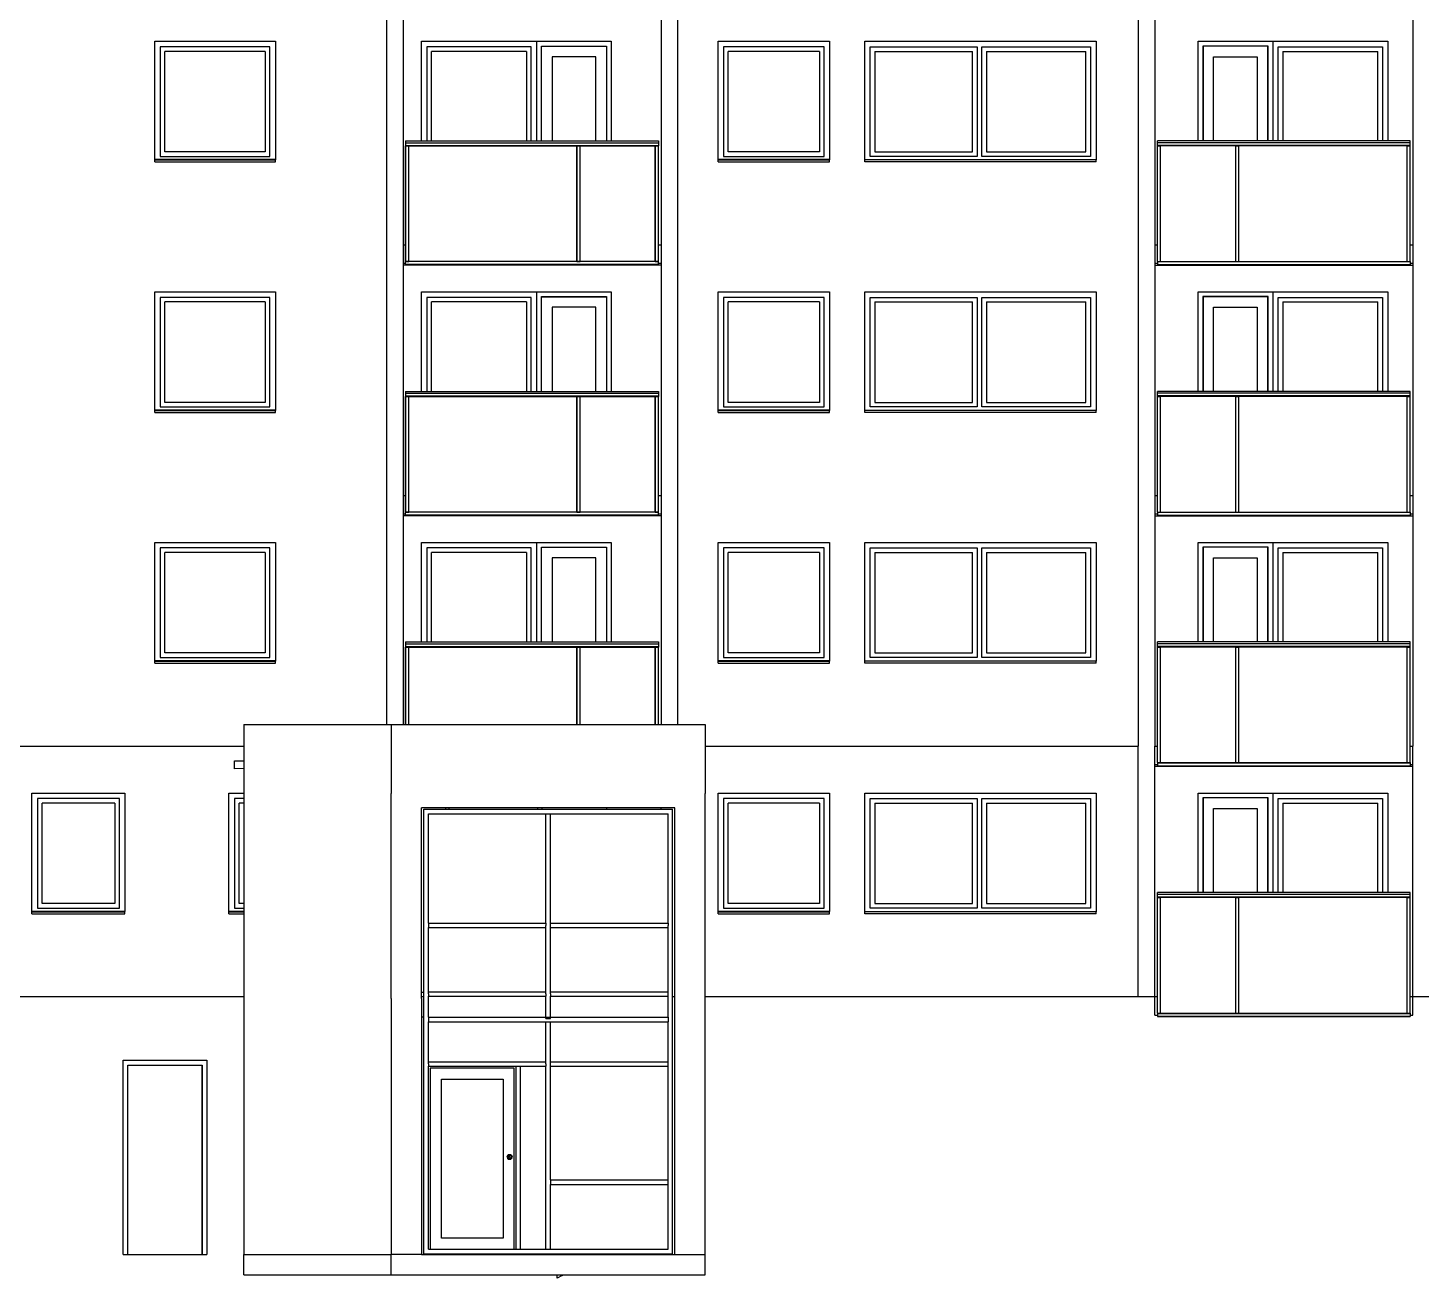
# Model space of a CAD drawing. Header units: millimetres. Extents: x 48 to 4070, y 10 to 629.
# Drawn here: x 2287.5 to 2590, y 50.5 to 321.9 of the extents above; entities that cross this region are included whole.
import ezdxf
from ezdxf.xclip import XClip

# ---------------------------------------------------------------- set-up
doc = ezdxf.new("R2010")
doc.units = ezdxf.units.MM
doc.header["$MEASUREMENT"] = 0
doc.header["$XCLIPFRAME"] = 0
for name, color, linetype in [('A--------P-', 7, 'Continuous'), ('A-01SC-----Ytterväggar2', 7, 'Continuous'), ('A1', 1, 'Continuous')]:
    doc.layers.add(name, color=color, linetype=linetype)

# ---------------------------------------------------------------- blocks, each defined once
blk = doc.blocks.new('Drawing_3_3', base_point=(3616.51, 55.57))
at = {"layer": 'A-01SC-----Ytterväggar2'}
for p, q in [((2365.38, 329.17), (2365.38, 274.77)), ((2368.98, 329.17), (2368.98, 274.77)), ((2424.98, 329.17), (2424.98, 274.77)), ((2428.58, 329.17), (2428.58, 274.77)), ((2528.58, 329.17), (2528.58, 274.77)), ((2532.18, 329.17), (2532.18, 274.77)), ((2588.18, 329.17), (2588.18, 274.77)), ((2365.38, 274.77), (2365.38, 220.37)), ((2368.98, 274.77), (2368.98, 220.37)), ((2424.98, 274.77), (2424.98, 220.37)), ((2428.58, 274.77), (2428.58, 220.37)), ((2528.58, 274.77), (2528.58, 220.37)), ((2532.18, 274.77), (2532.18, 220.37)), ((2588.18, 274.77), (2588.18, 220.37)), ((2365.38, 220.37), (2365.38, 170.67)), ((2368.98, 220.37), (2368.98, 170.67)), ((2424.98, 220.37), (2424.98, 170.67)), ((2428.58, 220.37), (2428.58, 170.67)), ((2528.58, 220.37), (2528.58, 165.97)), ((2532.18, 220.37), (2532.18, 165.97)), ((2588.18, 220.37), (2588.18, 165.97)), ((2334.39, 170.67), (2366.39, 170.67)), ((2334.39, 170.67), (2334.39, 155.67)), ((2366.39, 170.67), (2434.58, 170.67)), ((2366.39, 170.67), (2366.39, 155.67)), ((2434.58, 170.67), (2434.58, 155.67)), ((2528.58, 111.57), (2528.58, 165.97)), ((2532.18, 111.57), (2532.18, 165.97)), ((2588.18, 111.57), (2588.18, 165.97)), ((2427.98, 152.57), (2372.99, 152.57)), ((2424.98, 152.25), (2424.98, 152.57)), ((2427.49, 111.57), (2427.98, 111.57)), ((2528.58, 111.57), (2532.18, 111.57)), ((2588.18, 111.57), (2591.78, 111.57))]:
    blk.add_line(p, q, dxfattribs=at)
at = {"layer": 'A1'}
for p, q in [((2315.05, 293.22), (2315.05, 318.97)), ((2315.05, 318.97), (2341.25, 318.97)), ((2316.25, 317.77), (2316.25, 293.97)), ((2340.05, 317.77), (2316.25, 317.77)), ((2340.05, 293.97), (2340.05, 317.77)), ((2341.25, 318.97), (2341.25, 293.22)), ((2372.96, 297.37), (2372.96, 318.97)), ((2372.96, 318.97), (2414.16, 318.97)), ((2374.16, 317.77), (2374.16, 297.37)), ((2396.76, 317.77), (2374.16, 317.77)), ((2396.76, 297.37), (2396.76, 317.77)), ((2397.96, 318.97), (2397.96, 317.77)), ((2397.96, 317.77), (2397.96, 297.37)), ((2399, 297.37), (2399, 317.93)), ((2399, 317.93), (2413.12, 317.93)), ((2399.02, 297.37), (2399.02, 317.91)), ((2399.02, 317.91), (2413.1, 317.91)), ((2413.1, 317.91), (2413.1, 297.37)), ((2413.12, 317.93), (2413.12, 297.37)), ((2414.16, 318.97), (2414.16, 297.37)), ((2437.36, 318.97), (2461.56, 318.97)), ((2437.36, 293.22), (2437.36, 318.97)), ((2438.56, 317.77), (2438.56, 293.97)), ((2460.36, 317.77), (2438.56, 317.77)), ((2460.36, 293.97), (2460.36, 317.77)), ((2461.56, 318.97), (2461.56, 293.22)), ((2469.2, 293.22), (2469.2, 318.97)), ((2469.2, 318.97), (2519.4, 318.97)), ((2470.4, 293.97), (2470.4, 317.77)), ((2470.4, 317.77), (2493.6, 317.77)), ((2493.6, 317.77), (2493.6, 293.97)), ((2494.6, 293.97), (2494.6, 317.77)), ((2494.6, 317.77), (2518.2, 317.77)), ((2518.2, 317.77), (2518.2, 293.97)), ((2519.4, 318.97), (2519.4, 293.22)), ((2541.58, 297.37), (2541.58, 318.97)), ((2541.58, 318.97), (2582.78, 318.97)), ((2542.62, 317.93), (2542.62, 297.37)), ((2556.74, 317.93), (2542.62, 317.93)), ((2542.64, 317.77), (2542.62, 317.77)), ((2556.72, 317.91), (2542.64, 317.91)), ((2542.64, 317.91), (2542.64, 297.37)), ((2556.72, 297.37), (2556.72, 317.91)), ((2556.74, 317.77), (2556.72, 317.77)), ((2556.74, 297.37), (2556.74, 317.93)), ((2557.78, 318.97), (2557.78, 317.77)), ((2557.78, 317.77), (2557.78, 297.37)), ((2558.98, 297.37), (2558.98, 317.77)), ((2558.98, 317.77), (2581.58, 317.77)), ((2581.58, 317.77), (2581.58, 297.37)), ((2582.78, 318.97), (2582.78, 297.37)), ((2317.25, 294.97), (2317.25, 316.77)), ((2339.05, 316.77), (2317.25, 316.77)), ((2339.05, 316.77), (2339.05, 294.97)), ((2375.16, 297.37), (2375.16, 316.77)), ((2395.76, 316.77), (2375.16, 316.77)), ((2395.76, 316.77), (2395.76, 297.37)), ((2410.8, 315.61), (2401.32, 315.61)), ((2401.32, 315.61), (2401.32, 297.37)), ((2410.8, 297.37), (2410.8, 315.61)), ((2439.56, 294.97), (2439.56, 316.77)), ((2459.36, 316.77), (2439.56, 316.77)), ((2459.36, 316.77), (2459.36, 294.97)), ((2471.4, 316.77), (2471.4, 294.97)), ((2471.4, 316.77), (2492.6, 316.77)), ((2492.6, 294.97), (2492.6, 316.77)), ((2495.6, 316.77), (2495.6, 294.97)), ((2495.6, 316.77), (2517.2, 316.77)), ((2517.2, 294.97), (2517.2, 316.77)), ((2542.64, 316.77), (2542.62, 316.77)), ((2544.94, 315.61), (2554.42, 315.61)), ((2544.94, 297.37), (2544.94, 315.61)), ((2554.42, 315.61), (2554.42, 297.37)), ((2556.74, 316.77), (2556.72, 316.77)), ((2559.98, 316.77), (2559.98, 297.37)), ((2559.98, 316.77), (2580.58, 316.77)), ((2580.58, 297.37), (2580.58, 316.77)), ((2369.53, 297.37), (2369.53, 297.33)), ((2369.53, 297.37), (2424.43, 297.37)), ((2369.53, 297.33), (2369.53, 297.22)), ((2369.53, 297.22), (2369.53, 297.03)), ((2369.53, 297.03), (2369.53, 296.94)), ((2369.53, 296.94), (2369.53, 296.37)), ((2369.53, 296.94), (2424.43, 296.94)), ((2424.43, 297.37), (2424.43, 297.33)), ((2424.43, 297.33), (2424.43, 297.22)), ((2424.43, 297.22), (2424.43, 297.03)), ((2424.43, 297.03), (2424.43, 296.94)), ((2424.43, 296.94), (2424.43, 296.37)), ((2532.73, 297.33), (2532.73, 297.37)), ((2587.63, 297.37), (2532.73, 297.37)), ((2532.73, 297.22), (2532.73, 297.33)), ((2532.73, 297.03), (2532.73, 297.22)), ((2532.73, 296.94), (2532.73, 297.03)), ((2587.63, 296.94), (2532.73, 296.94)), ((2532.73, 296.37), (2532.73, 296.94)), ((2587.63, 297.33), (2587.63, 297.37)), ((2587.63, 297.22), (2587.63, 297.33)), ((2587.63, 297.03), (2587.63, 297.22)), ((2587.63, 296.94), (2587.63, 297.03)), ((2587.63, 296.37), (2587.63, 296.94)), ((2316.25, 293.97), (2340.05, 293.97)), ((2339.05, 294.97), (2317.25, 294.97)), ((2369.53, 296.37), (2369.53, 296.36)), ((2369.53, 296.37), (2424.43, 296.37)), ((2369.53, 296.36), (2369.53, 296.35)), ((2369.53, 296.35), (2369.53, 296.31)), ((2369.53, 296.35), (2424.43, 296.35)), ((2369.53, 296.31), (2369.53, 296.28)), ((2369.53, 296.31), (2424.43, 296.31)), ((2369.53, 296.28), (2369.53, 296.27)), ((2369.53, 296.27), (2369.55, 296.27)), ((2369.53, 271.17), (2369.53, 296.27)), ((2369.55, 296.27), (2369.57, 296.27)), ((2369.57, 296.27), (2370.19, 296.27)), ((2369.57, 271.17), (2369.57, 296.27)), ((2370.19, 296.27), (2370.22, 296.27)), ((2370.19, 271.17), (2370.19, 296.27)), ((2370.22, 296.27), (2370.23, 296.27)), ((2370.23, 296.27), (2406.73, 296.27)), ((2370.23, 271.17), (2370.23, 296.27)), ((2406.73, 296.27), (2406.74, 296.27)), ((2406.73, 271.17), (2406.73, 296.27)), ((2406.74, 296.27), (2406.77, 296.27)), ((2406.77, 296.27), (2407.39, 296.27)), ((2406.77, 271.17), (2406.77, 296.27)), ((2407.39, 296.27), (2407.42, 296.27)), ((2407.39, 271.17), (2407.39, 296.27)), ((2407.42, 296.27), (2407.43, 296.27)), ((2407.43, 296.27), (2423.73, 296.27)), ((2407.43, 271.17), (2407.43, 296.27)), ((2423.73, 296.27), (2423.74, 296.27)), ((2423.73, 271.17), (2423.73, 296.27)), ((2423.74, 296.27), (2423.77, 296.27)), ((2423.77, 296.27), (2424.39, 296.27)), ((2423.77, 271.17), (2423.77, 296.27)), ((2424.39, 296.27), (2424.42, 296.27)), ((2424.39, 271.17), (2424.39, 296.27)), ((2424.42, 296.27), (2424.43, 296.27)), ((2424.43, 296.37), (2424.43, 296.36)), ((2424.43, 296.36), (2424.43, 296.35)), ((2424.43, 296.35), (2424.43, 296.31)), ((2424.43, 296.31), (2424.43, 296.28)), ((2424.43, 296.28), (2424.43, 296.27)), ((2424.43, 271.17), (2424.43, 296.27)), ((2438.56, 293.97), (2460.36, 293.97)), ((2459.36, 294.97), (2439.56, 294.97)), ((2493.6, 293.97), (2470.4, 293.97)), ((2471.4, 294.97), (2492.6, 294.97)), ((2518.2, 293.97), (2494.6, 293.97)), ((2495.6, 294.97), (2517.2, 294.97)), ((2532.73, 296.36), (2532.73, 296.37)), ((2587.63, 296.37), (2532.73, 296.37)), ((2532.73, 296.35), (2532.73, 296.36)), ((2532.73, 296.31), (2532.73, 296.35)), ((2587.63, 296.35), (2532.73, 296.35)), ((2532.73, 296.28), (2532.73, 296.31)), ((2587.63, 296.31), (2532.73, 296.31)), ((2532.73, 296.27), (2532.73, 296.28)), ((2532.73, 296.27), (2532.75, 296.27)), ((2532.73, 271.17), (2532.73, 296.27)), ((2532.75, 296.27), (2532.77, 296.27)), ((2532.77, 296.27), (2533.39, 296.27)), ((2532.77, 271.17), (2532.77, 296.27)), ((2533.39, 296.27), (2533.42, 296.27)), ((2533.39, 271.17), (2533.39, 296.27)), ((2533.42, 296.27), (2533.43, 296.27)), ((2549.73, 296.27), (2533.43, 296.27)), ((2533.43, 271.17), (2533.43, 296.27)), ((2549.73, 296.27), (2549.75, 296.27)), ((2549.73, 271.17), (2549.73, 296.27)), ((2549.75, 296.27), (2549.77, 296.27)), ((2549.77, 296.27), (2550.39, 296.27)), ((2549.77, 271.17), (2549.77, 296.27)), ((2550.39, 296.27), (2550.42, 296.27)), ((2550.39, 271.17), (2550.39, 296.27)), ((2550.42, 296.27), (2550.43, 296.27)), ((2586.93, 296.27), (2550.43, 296.27)), ((2550.43, 271.17), (2550.43, 296.27)), ((2586.93, 296.27), (2586.94, 296.27)), ((2586.93, 271.17), (2586.93, 296.27)), ((2586.94, 296.27), (2586.97, 296.27)), ((2586.97, 296.27), (2587.59, 296.27)), ((2586.97, 271.17), (2586.97, 296.27)), ((2587.59, 296.27), (2587.62, 296.27)), ((2587.59, 271.17), (2587.59, 296.27)), ((2587.62, 296.27), (2587.63, 296.27)), ((2587.63, 296.36), (2587.63, 296.37)), ((2587.63, 296.35), (2587.63, 296.36)), ((2587.63, 296.31), (2587.63, 296.35)), ((2587.63, 296.28), (2587.63, 296.31)), ((2587.63, 296.27), (2587.63, 296.28)), ((2587.63, 271.17), (2587.63, 296.27)), ((2341.25, 293.27), (2315.05, 293.27)), ((2315.05, 293.22), (2315.05, 293.19)), ((2315.05, 293.19), (2341.25, 293.19)), ((2315.05, 292.77), (2315.05, 293.19)), ((2315.05, 292.77), (2341.25, 292.77)), ((2341.25, 293.19), (2341.25, 293.22)), ((2341.25, 292.77), (2341.25, 293.19)), ((2461.56, 293.27), (2437.36, 293.27)), ((2437.36, 293.22), (2437.36, 293.19)), ((2437.36, 293.19), (2461.56, 293.19)), ((2437.36, 292.77), (2437.36, 293.19)), ((2437.36, 292.77), (2461.56, 292.77)), ((2461.56, 293.19), (2461.56, 293.22)), ((2461.56, 292.77), (2461.56, 293.19)), ((2469.2, 293.27), (2519.4, 293.27)), ((2469.2, 293.19), (2469.2, 293.22)), ((2519.4, 293.19), (2469.2, 293.19)), ((2469.2, 292.77), (2469.2, 293.19)), ((2519.4, 292.77), (2469.2, 292.77)), ((2519.4, 293.22), (2519.4, 293.19)), ((2519.4, 292.77), (2519.4, 293.19)), ((2368.98, 274.77), (2369.53, 274.77)), ((2424.43, 274.77), (2424.98, 274.77)), ((2532.18, 274.77), (2532.73, 274.77)), ((2587.63, 274.77), (2588.18, 274.77)), ((2368.98, 270.77), (2369.53, 270.77)), ((2424.98, 270.37), (2368.98, 270.37)), ((2369.53, 271.16), (2369.53, 271.17)), ((2369.53, 271.17), (2369.55, 271.17)), ((2369.53, 271.13), (2369.53, 271.16)), ((2369.53, 270.51), (2369.53, 271.13)), ((2424.43, 271.13), (2369.53, 271.13)), ((2369.53, 270.48), (2369.53, 270.51)), ((2424.43, 270.51), (2369.53, 270.51)), ((2369.53, 270.47), (2369.53, 270.48)), ((2424.43, 270.47), (2369.53, 270.47)), ((2369.55, 271.17), (2369.57, 271.17)), ((2369.57, 271.17), (2370.19, 271.17)), ((2370.19, 271.17), (2370.22, 271.17)), ((2370.22, 271.17), (2370.23, 271.17)), ((2406.73, 271.17), (2370.23, 271.17)), ((2406.73, 271.17), (2406.74, 271.17)), ((2406.74, 271.17), (2406.77, 271.17)), ((2406.77, 271.17), (2407.39, 271.17)), ((2407.39, 271.17), (2407.42, 271.17)), ((2407.42, 271.17), (2407.43, 271.17)), ((2423.73, 271.17), (2407.43, 271.17)), ((2423.73, 271.17), (2423.74, 271.17)), ((2423.74, 271.17), (2423.77, 271.17)), ((2423.77, 271.17), (2424.39, 271.17)), ((2424.39, 271.17), (2424.42, 271.17)), ((2424.42, 271.17), (2424.43, 271.17)), ((2424.43, 271.16), (2424.43, 271.17)), ((2424.43, 271.13), (2424.43, 271.16)), ((2424.43, 270.51), (2424.43, 271.13)), ((2424.43, 270.77), (2424.98, 270.77)), ((2424.43, 270.48), (2424.43, 270.51)), ((2424.43, 270.47), (2424.43, 270.48)), ((2532.18, 270.77), (2532.73, 270.77)), ((2532.18, 270.37), (2588.18, 270.37)), ((2532.73, 271.17), (2532.73, 271.16)), ((2532.73, 271.17), (2532.75, 271.17)), ((2532.73, 271.16), (2532.73, 271.13)), ((2532.73, 271.13), (2532.73, 270.51)), ((2532.73, 271.13), (2587.63, 271.13)), ((2532.73, 270.51), (2532.73, 270.48)), ((2532.73, 270.51), (2587.63, 270.51)), ((2532.73, 270.48), (2532.73, 270.47)), ((2532.73, 270.47), (2587.63, 270.47)), ((2532.75, 271.17), (2532.77, 271.17)), ((2532.77, 271.17), (2533.39, 271.17)), ((2533.39, 271.17), (2533.42, 271.17)), ((2533.42, 271.17), (2533.43, 271.17)), ((2533.43, 271.17), (2549.73, 271.17)), ((2549.73, 271.17), (2549.75, 271.17)), ((2549.75, 271.17), (2549.77, 271.17)), ((2549.77, 271.17), (2550.39, 271.17)), ((2550.39, 271.17), (2550.42, 271.17)), ((2550.42, 271.17), (2550.43, 271.17)), ((2550.43, 271.17), (2586.93, 271.17)), ((2586.93, 271.17), (2586.94, 271.17)), ((2586.94, 271.17), (2586.97, 271.17)), ((2586.97, 271.17), (2587.59, 271.17)), ((2587.59, 271.17), (2587.62, 271.17)), ((2587.62, 271.17), (2587.63, 271.17)), ((2587.63, 271.17), (2587.63, 271.16)), ((2587.63, 271.16), (2587.63, 271.13)), ((2587.63, 271.13), (2587.63, 270.51)), ((2587.63, 270.77), (2588.18, 270.77)), ((2587.63, 270.51), (2587.63, 270.48)), ((2587.63, 270.48), (2587.63, 270.47)), ((2315.05, 238.82), (2315.05, 264.57)), ((2315.05, 264.57), (2341.25, 264.57)), ((2316.25, 263.37), (2316.25, 239.57)), ((2340.05, 263.37), (2316.25, 263.37)), ((2340.05, 239.57), (2340.05, 263.37)), ((2341.25, 264.57), (2341.25, 238.82)), ((2372.96, 242.97), (2372.96, 264.57)), ((2372.96, 264.57), (2414.16, 264.57)), ((2374.16, 263.37), (2374.16, 242.97)), ((2396.76, 263.37), (2374.16, 263.37)), ((2396.76, 242.97), (2396.76, 263.37)), ((2397.96, 264.57), (2397.96, 263.37)), ((2397.96, 263.37), (2397.96, 242.97)), ((2399, 242.97), (2399, 263.53)), ((2399, 263.53), (2413.12, 263.53)), ((2399.02, 242.97), (2399.02, 263.51)), ((2399.02, 263.51), (2413.1, 263.51)), ((2413.1, 263.51), (2413.1, 242.97)), ((2413.12, 263.53), (2413.12, 242.97)), ((2414.16, 264.57), (2414.16, 242.97)), ((2437.36, 264.57), (2461.56, 264.57)), ((2437.36, 238.82), (2437.36, 264.57)), ((2438.56, 263.37), (2438.56, 239.57)), ((2460.36, 263.37), (2438.56, 263.37)), ((2460.36, 239.57), (2460.36, 263.37)), ((2461.56, 264.57), (2461.56, 238.82)), ((2469.2, 238.82), (2469.2, 264.57)), ((2469.2, 264.57), (2519.4, 264.57)), ((2470.4, 239.57), (2470.4, 263.37)), ((2470.4, 263.37), (2493.6, 263.37)), ((2493.6, 263.37), (2493.6, 239.57)), ((2494.6, 239.57), (2494.6, 263.37)), ((2494.6, 263.37), (2518.2, 263.37)), ((2518.2, 263.37), (2518.2, 239.57)), ((2519.4, 264.57), (2519.4, 238.82)), ((2541.58, 242.97), (2541.58, 264.57)), ((2541.58, 264.57), (2582.78, 264.57)), ((2542.62, 263.53), (2542.62, 242.97)), ((2556.74, 263.53), (2542.62, 263.53)), ((2542.64, 263.37), (2542.62, 263.37)), ((2556.72, 263.51), (2542.64, 263.51)), ((2542.64, 263.51), (2542.64, 242.97)), ((2556.72, 242.97), (2556.72, 263.51)), ((2556.74, 263.37), (2556.72, 263.37)), ((2556.74, 242.97), (2556.74, 263.53)), ((2557.78, 264.57), (2557.78, 263.37)), ((2557.78, 263.37), (2557.78, 242.97)), ((2558.98, 242.97), (2558.98, 263.37)), ((2558.98, 263.37), (2581.58, 263.37)), ((2581.58, 263.37), (2581.58, 242.97)), ((2582.78, 264.57), (2582.78, 242.97)), ((2317.25, 240.57), (2317.25, 262.37)), ((2339.05, 262.37), (2317.25, 262.37)), ((2339.05, 262.37), (2339.05, 240.57)), ((2375.16, 242.97), (2375.16, 262.37)), ((2395.76, 262.37), (2375.16, 262.37)), ((2395.76, 262.37), (2395.76, 242.97)), ((2410.8, 261.21), (2401.32, 261.21)), ((2401.32, 261.21), (2401.32, 242.97)), ((2410.8, 242.97), (2410.8, 261.21)), ((2439.56, 240.57), (2439.56, 262.37)), ((2459.36, 262.37), (2439.56, 262.37)), ((2459.36, 262.37), (2459.36, 240.57)), ((2471.4, 262.37), (2471.4, 240.57)), ((2471.4, 262.37), (2492.6, 262.37)), ((2492.6, 240.57), (2492.6, 262.37)), ((2495.6, 262.37), (2495.6, 240.57)), ((2495.6, 262.37), (2517.2, 262.37)), ((2517.2, 240.57), (2517.2, 262.37)), ((2542.64, 262.37), (2542.62, 262.37)), ((2544.94, 261.21), (2554.42, 261.21)), ((2544.94, 242.97), (2544.94, 261.21)), ((2554.42, 261.21), (2554.42, 242.97)), ((2556.74, 262.37), (2556.72, 262.37)), ((2559.98, 262.37), (2559.98, 242.97)), ((2559.98, 262.37), (2580.58, 262.37)), ((2580.58, 242.97), (2580.58, 262.37)), ((2369.53, 242.97), (2369.53, 242.93)), ((2369.53, 242.97), (2424.43, 242.97)), ((2369.53, 242.93), (2369.53, 242.82)), ((2369.53, 242.82), (2369.53, 242.63)), ((2369.53, 242.63), (2369.53, 242.54)), ((2369.53, 242.54), (2369.53, 241.97)), ((2369.53, 242.54), (2424.43, 242.54)), ((2369.53, 241.97), (2369.53, 241.96)), ((2369.53, 241.97), (2424.43, 241.97)), ((2424.43, 242.97), (2424.43, 242.93)), ((2424.43, 242.93), (2424.43, 242.82)), ((2424.43, 242.82), (2424.43, 242.63)), ((2424.43, 242.63), (2424.43, 242.54)), ((2424.43, 242.54), (2424.43, 241.97)), ((2424.43, 241.97), (2424.43, 241.96)), ((2532.73, 242.93), (2532.73, 242.97)), ((2587.63, 242.97), (2532.73, 242.97)), ((2532.73, 242.82), (2532.73, 242.93)), ((2532.73, 242.63), (2532.73, 242.82)), ((2532.73, 242.54), (2532.73, 242.63)), ((2587.63, 242.54), (2532.73, 242.54)), ((2532.73, 241.97), (2532.73, 242.54)), ((2532.73, 241.96), (2532.73, 241.97)), ((2587.63, 241.97), (2532.73, 241.97)), ((2587.63, 242.93), (2587.63, 242.97)), ((2587.63, 242.82), (2587.63, 242.93)), ((2587.63, 242.63), (2587.63, 242.82)), ((2587.63, 242.54), (2587.63, 242.63)), ((2587.63, 241.97), (2587.63, 242.54)), ((2587.63, 241.96), (2587.63, 241.97)), ((2316.25, 239.57), (2340.05, 239.57)), ((2339.05, 240.57), (2317.25, 240.57)), ((2369.53, 241.96), (2369.53, 241.95)), ((2369.53, 241.95), (2369.53, 241.91)), ((2369.53, 241.95), (2424.43, 241.95)), ((2369.53, 241.91), (2369.53, 241.88)), ((2369.53, 241.91), (2424.43, 241.91)), ((2369.53, 241.88), (2369.53, 241.87)), ((2369.53, 241.87), (2369.55, 241.87)), ((2369.53, 216.77), (2369.53, 241.87)), ((2369.55, 241.87), (2369.57, 241.87)), ((2369.57, 241.87), (2370.19, 241.87)), ((2369.57, 216.77), (2369.57, 241.87)), ((2370.19, 241.87), (2370.22, 241.87)), ((2370.19, 216.77), (2370.19, 241.87)), ((2370.22, 241.87), (2370.23, 241.87)), ((2370.23, 241.87), (2406.73, 241.87)), ((2370.23, 216.77), (2370.23, 241.87)), ((2406.73, 241.87), (2406.74, 241.87)), ((2406.73, 216.77), (2406.73, 241.87)), ((2406.74, 241.87), (2406.77, 241.87)), ((2406.77, 241.87), (2407.39, 241.87)), ((2406.77, 216.77), (2406.77, 241.87)), ((2407.39, 241.87), (2407.42, 241.87)), ((2407.39, 216.77), (2407.39, 241.87)), ((2407.42, 241.87), (2407.43, 241.87)), ((2407.43, 241.87), (2423.73, 241.87)), ((2407.43, 216.77), (2407.43, 241.87)), ((2423.73, 241.87), (2423.74, 241.87)), ((2423.73, 216.77), (2423.73, 241.87)), ((2423.74, 241.87), (2423.77, 241.87)), ((2423.77, 241.87), (2424.39, 241.87)), ((2423.77, 216.77), (2423.77, 241.87)), ((2424.39, 241.87), (2424.42, 241.87)), ((2424.39, 216.77), (2424.39, 241.87)), ((2424.42, 241.87), (2424.43, 241.87)), ((2424.43, 241.96), (2424.43, 241.95)), ((2424.43, 241.95), (2424.43, 241.91)), ((2424.43, 241.91), (2424.43, 241.88)), ((2424.43, 241.88), (2424.43, 241.87)), ((2424.43, 216.77), (2424.43, 241.87)), ((2438.56, 239.57), (2460.36, 239.57)), ((2459.36, 240.57), (2439.56, 240.57)), ((2493.6, 239.57), (2470.4, 239.57)), ((2471.4, 240.57), (2492.6, 240.57)), ((2518.2, 239.57), (2494.6, 239.57)), ((2495.6, 240.57), (2517.2, 240.57)), ((2532.73, 241.95), (2532.73, 241.96)), ((2532.73, 241.91), (2532.73, 241.95)), ((2587.63, 241.95), (2532.73, 241.95)), ((2532.73, 241.88), (2532.73, 241.91)), ((2587.63, 241.91), (2532.73, 241.91)), ((2532.73, 241.87), (2532.73, 241.88)), ((2532.73, 241.87), (2532.75, 241.87)), ((2532.73, 216.77), (2532.73, 241.87)), ((2532.75, 241.87), (2532.77, 241.87)), ((2532.77, 241.87), (2533.39, 241.87)), ((2532.77, 216.77), (2532.77, 241.87)), ((2533.39, 241.87), (2533.42, 241.87)), ((2533.39, 216.77), (2533.39, 241.87)), ((2533.42, 241.87), (2533.43, 241.87)), ((2549.73, 241.87), (2533.43, 241.87)), ((2533.43, 216.77), (2533.43, 241.87)), ((2549.73, 241.87), (2549.75, 241.87)), ((2549.73, 216.77), (2549.73, 241.87)), ((2549.75, 241.87), (2549.77, 241.87)), ((2549.77, 241.87), (2550.39, 241.87)), ((2549.77, 216.77), (2549.77, 241.87)), ((2550.39, 241.87), (2550.42, 241.87)), ((2550.39, 216.77), (2550.39, 241.87)), ((2550.42, 241.87), (2550.43, 241.87)), ((2586.93, 241.87), (2550.43, 241.87)), ((2550.43, 216.77), (2550.43, 241.87)), ((2586.93, 241.87), (2586.94, 241.87)), ((2586.93, 216.77), (2586.93, 241.87)), ((2586.94, 241.87), (2586.97, 241.87)), ((2586.97, 241.87), (2587.59, 241.87)), ((2586.97, 216.77), (2586.97, 241.87)), ((2587.59, 241.87), (2587.62, 241.87)), ((2587.59, 216.77), (2587.59, 241.87)), ((2587.62, 241.87), (2587.63, 241.87)), ((2587.63, 241.95), (2587.63, 241.96)), ((2587.63, 241.91), (2587.63, 241.95)), ((2587.63, 241.88), (2587.63, 241.91)), ((2587.63, 241.87), (2587.63, 241.88)), ((2587.63, 216.77), (2587.63, 241.87)), ((2341.25, 238.87), (2315.05, 238.87)), ((2315.05, 238.82), (2315.05, 238.79)), ((2315.05, 238.79), (2341.25, 238.79)), ((2315.05, 238.37), (2315.05, 238.79)), ((2315.05, 238.37), (2341.25, 238.37)), ((2341.25, 238.79), (2341.25, 238.82)), ((2341.25, 238.37), (2341.25, 238.79)), ((2461.56, 238.87), (2437.36, 238.87)), ((2437.36, 238.82), (2437.36, 238.79)), ((2437.36, 238.79), (2461.56, 238.79)), ((2437.36, 238.37), (2437.36, 238.79)), ((2437.36, 238.37), (2461.56, 238.37)), ((2461.56, 238.79), (2461.56, 238.82)), ((2461.56, 238.37), (2461.56, 238.79)), ((2469.2, 238.87), (2519.4, 238.87)), ((2469.2, 238.79), (2469.2, 238.82)), ((2519.4, 238.79), (2469.2, 238.79)), ((2469.2, 238.37), (2469.2, 238.79)), ((2519.4, 238.37), (2469.2, 238.37)), ((2519.4, 238.82), (2519.4, 238.79)), ((2519.4, 238.37), (2519.4, 238.79)), ((2368.98, 220.37), (2369.53, 220.37)), ((2424.43, 220.37), (2424.98, 220.37)), ((2532.18, 220.37), (2532.73, 220.37)), ((2587.63, 220.37), (2588.18, 220.37)), ((2368.98, 216.37), (2369.53, 216.37)), ((2424.98, 215.97), (2368.98, 215.97)), ((2369.53, 216.76), (2369.53, 216.77)), ((2369.53, 216.77), (2369.55, 216.77)), ((2369.53, 216.73), (2369.53, 216.76)), ((2369.53, 216.11), (2369.53, 216.73)), ((2424.43, 216.73), (2369.53, 216.73)), ((2369.53, 216.08), (2369.53, 216.11)), ((2424.43, 216.11), (2369.53, 216.11)), ((2369.53, 216.07), (2369.53, 216.08)), ((2424.43, 216.07), (2369.53, 216.07)), ((2369.55, 216.77), (2369.57, 216.77)), ((2369.57, 216.77), (2370.19, 216.77)), ((2370.19, 216.77), (2370.22, 216.77)), ((2370.22, 216.77), (2370.23, 216.77)), ((2406.73, 216.77), (2370.23, 216.77)), ((2406.73, 216.77), (2406.74, 216.77)), ((2406.74, 216.77), (2406.77, 216.77)), ((2406.77, 216.77), (2407.39, 216.77)), ((2407.39, 216.77), (2407.42, 216.77)), ((2407.42, 216.77), (2407.43, 216.77)), ((2423.73, 216.77), (2407.43, 216.77)), ((2423.73, 216.77), (2423.74, 216.77)), ((2423.74, 216.77), (2423.77, 216.77)), ((2423.77, 216.77), (2424.39, 216.77)), ((2424.39, 216.77), (2424.42, 216.77)), ((2424.42, 216.77), (2424.43, 216.77)), ((2424.43, 216.76), (2424.43, 216.77)), ((2424.43, 216.73), (2424.43, 216.76)), ((2424.43, 216.11), (2424.43, 216.73)), ((2424.43, 216.37), (2424.98, 216.37)), ((2424.43, 216.08), (2424.43, 216.11)), ((2424.43, 216.07), (2424.43, 216.08)), ((2532.18, 216.37), (2532.73, 216.37)), ((2532.18, 215.97), (2588.18, 215.97)), ((2532.73, 216.77), (2532.73, 216.76)), ((2532.73, 216.77), (2532.75, 216.77)), ((2532.73, 216.76), (2532.73, 216.73)), ((2532.73, 216.73), (2532.73, 216.11)), ((2532.73, 216.73), (2587.63, 216.73)), ((2532.73, 216.11), (2532.73, 216.08)), ((2532.73, 216.11), (2587.63, 216.11)), ((2532.73, 216.08), (2532.73, 216.07)), ((2532.73, 216.07), (2587.63, 216.07)), ((2532.75, 216.77), (2532.77, 216.77)), ((2532.77, 216.77), (2533.39, 216.77)), ((2533.39, 216.77), (2533.42, 216.77)), ((2533.42, 216.77), (2533.43, 216.77)), ((2533.43, 216.77), (2549.73, 216.77)), ((2549.73, 216.77), (2549.75, 216.77)), ((2549.75, 216.77), (2549.77, 216.77)), ((2549.77, 216.77), (2550.39, 216.77)), ((2550.39, 216.77), (2550.42, 216.77)), ((2550.42, 216.77), (2550.43, 216.77)), ((2550.43, 216.77), (2586.93, 216.77)), ((2586.93, 216.77), (2586.94, 216.77)), ((2586.94, 216.77), (2586.97, 216.77)), ((2586.97, 216.77), (2587.59, 216.77)), ((2587.59, 216.77), (2587.62, 216.77)), ((2587.62, 216.77), (2587.63, 216.77)), ((2587.63, 216.77), (2587.63, 216.76)), ((2587.63, 216.76), (2587.63, 216.73)), ((2587.63, 216.73), (2587.63, 216.11)), ((2587.63, 216.37), (2588.18, 216.37)), ((2587.63, 216.11), (2587.63, 216.08)), ((2587.63, 216.08), (2587.63, 216.07)), ((2315.05, 184.42), (2315.05, 210.17)), ((2315.05, 210.17), (2341.25, 210.17)), ((2316.25, 208.97), (2316.25, 185.17)), ((2340.05, 208.97), (2316.25, 208.97)), ((2340.05, 185.17), (2340.05, 208.97)), ((2341.25, 210.17), (2341.25, 184.42)), ((2372.96, 188.57), (2372.96, 210.17)), ((2372.96, 210.17), (2414.16, 210.17)), ((2374.16, 208.97), (2374.16, 188.57)), ((2396.76, 208.97), (2374.16, 208.97)), ((2396.76, 188.57), (2396.76, 208.97)), ((2397.96, 210.17), (2397.96, 208.97)), ((2397.96, 208.97), (2397.96, 188.57)), ((2399, 188.57), (2399, 209.13)), ((2399, 209.13), (2413.12, 209.13)), ((2399.02, 188.57), (2399.02, 209.11)), ((2399.02, 209.11), (2413.1, 209.11)), ((2413.1, 209.11), (2413.1, 188.57)), ((2413.12, 209.13), (2413.12, 188.57)), ((2414.16, 210.17), (2414.16, 188.57)), ((2437.36, 210.17), (2461.56, 210.17)), ((2437.36, 184.42), (2437.36, 210.17)), ((2438.56, 208.97), (2438.56, 185.17)), ((2460.36, 208.97), (2438.56, 208.97)), ((2460.36, 185.17), (2460.36, 208.97)), ((2461.56, 210.17), (2461.56, 184.42)), ((2469.2, 184.42), (2469.2, 210.17)), ((2469.2, 210.17), (2519.4, 210.17)), ((2470.4, 185.17), (2470.4, 208.97)), ((2470.4, 208.97), (2493.6, 208.97)), ((2493.6, 208.97), (2493.6, 185.17)), ((2494.6, 185.17), (2494.6, 208.97)), ((2494.6, 208.97), (2518.2, 208.97)), ((2518.2, 208.97), (2518.2, 185.17)), ((2519.4, 210.17), (2519.4, 184.42)), ((2541.58, 188.57), (2541.58, 210.17)), ((2541.58, 210.17), (2582.78, 210.17)), ((2542.62, 209.13), (2542.62, 188.57)), ((2556.74, 209.13), (2542.62, 209.13)), ((2542.64, 208.97), (2542.62, 208.97)), ((2556.72, 209.11), (2542.64, 209.11)), ((2542.64, 209.11), (2542.64, 188.57)), ((2556.72, 188.57), (2556.72, 209.11)), ((2556.74, 208.97), (2556.72, 208.97)), ((2556.74, 188.57), (2556.74, 209.13)), ((2557.78, 210.17), (2557.78, 208.97)), ((2557.78, 208.97), (2557.78, 188.57)), ((2558.98, 188.57), (2558.98, 208.97)), ((2558.98, 208.97), (2581.58, 208.97)), ((2581.58, 208.97), (2581.58, 188.57)), ((2582.78, 210.17), (2582.78, 188.57)), ((2317.25, 186.17), (2317.25, 207.97)), ((2339.05, 207.97), (2317.25, 207.97)), ((2339.05, 207.97), (2339.05, 186.17)), ((2375.16, 188.57), (2375.16, 207.97)), ((2395.76, 207.97), (2375.16, 207.97)), ((2395.76, 207.97), (2395.76, 188.57)), ((2410.8, 206.81), (2401.32, 206.81)), ((2401.32, 206.81), (2401.32, 188.57)), ((2410.8, 188.57), (2410.8, 206.81)), ((2439.56, 186.17), (2439.56, 207.97)), ((2459.36, 207.97), (2439.56, 207.97)), ((2459.36, 207.97), (2459.36, 186.17)), ((2471.4, 207.97), (2471.4, 186.17)), ((2471.4, 207.97), (2492.6, 207.97)), ((2492.6, 186.17), (2492.6, 207.97)), ((2495.6, 207.97), (2495.6, 186.17)), ((2495.6, 207.97), (2517.2, 207.97)), ((2517.2, 186.17), (2517.2, 207.97)), ((2542.64, 207.97), (2542.62, 207.97)), ((2544.94, 206.81), (2554.42, 206.81)), ((2544.94, 188.57), (2544.94, 206.81)), ((2554.42, 206.81), (2554.42, 188.57)), ((2556.74, 207.97), (2556.72, 207.97)), ((2559.98, 207.97), (2559.98, 188.57)), ((2559.98, 207.97), (2580.58, 207.97)), ((2580.58, 188.57), (2580.58, 207.97)), ((2369.53, 188.57), (2369.53, 188.53)), ((2369.53, 188.57), (2424.43, 188.57)), ((2369.53, 188.53), (2369.53, 188.42)), ((2369.53, 188.42), (2369.53, 188.23)), ((2369.53, 188.23), (2369.53, 188.14)), ((2369.53, 188.14), (2369.53, 187.57)), ((2369.53, 188.14), (2424.43, 188.14)), ((2369.53, 187.57), (2369.53, 187.56)), ((2369.53, 187.57), (2424.43, 187.57)), ((2369.53, 187.56), (2369.53, 187.55)), ((2369.53, 187.55), (2369.53, 187.51)), ((2369.53, 187.55), (2424.43, 187.55)), ((2424.43, 188.57), (2424.43, 188.53)), ((2424.43, 188.53), (2424.43, 188.42)), ((2424.43, 188.42), (2424.43, 188.23)), ((2424.43, 188.23), (2424.43, 188.14)), ((2424.43, 188.14), (2424.43, 187.57)), ((2424.43, 187.57), (2424.43, 187.56)), ((2424.43, 187.56), (2424.43, 187.55)), ((2424.43, 187.55), (2424.43, 187.51)), ((2532.73, 188.53), (2532.73, 188.57)), ((2587.63, 188.57), (2532.73, 188.57)), ((2532.73, 188.42), (2532.73, 188.53)), ((2532.73, 188.23), (2532.73, 188.42)), ((2532.73, 188.14), (2532.73, 188.23)), ((2587.63, 188.14), (2532.73, 188.14)), ((2532.73, 187.57), (2532.73, 188.14)), ((2532.73, 187.56), (2532.73, 187.57)), ((2587.63, 187.57), (2532.73, 187.57)), ((2532.73, 187.55), (2532.73, 187.56)), ((2532.73, 187.51), (2532.73, 187.55)), ((2587.63, 187.55), (2532.73, 187.55)), ((2587.63, 188.53), (2587.63, 188.57)), ((2587.63, 188.42), (2587.63, 188.53)), ((2587.63, 188.23), (2587.63, 188.42)), ((2587.63, 188.14), (2587.63, 188.23)), ((2587.63, 187.57), (2587.63, 188.14)), ((2587.63, 187.56), (2587.63, 187.57)), ((2587.63, 187.55), (2587.63, 187.56)), ((2587.63, 187.51), (2587.63, 187.55)), ((2316.25, 185.17), (2340.05, 185.17)), ((2339.05, 186.17), (2317.25, 186.17)), ((2369.53, 187.51), (2369.53, 187.48)), ((2369.53, 187.51), (2424.43, 187.51)), ((2369.53, 187.48), (2369.53, 187.47)), ((2369.53, 187.47), (2369.55, 187.47)), ((2369.53, 170.67), (2369.53, 187.47)), ((2369.55, 187.47), (2369.57, 187.47)), ((2369.57, 187.47), (2370.19, 187.47)), ((2369.57, 170.67), (2369.57, 187.47)), ((2370.19, 187.47), (2370.22, 187.47)), ((2370.19, 170.67), (2370.19, 187.47)), ((2370.22, 187.47), (2370.23, 187.47)), ((2370.23, 187.47), (2406.73, 187.47)), ((2370.23, 170.67), (2370.23, 187.47)), ((2406.73, 187.47), (2406.74, 187.47)), ((2406.73, 170.67), (2406.73, 187.47)), ((2406.74, 187.47), (2406.77, 187.47)), ((2406.77, 187.47), (2407.39, 187.47)), ((2406.77, 170.67), (2406.77, 187.47)), ((2407.39, 187.47), (2407.42, 187.47)), ((2407.39, 170.67), (2407.39, 187.47)), ((2407.42, 187.47), (2407.43, 187.47)), ((2407.43, 187.47), (2423.73, 187.47)), ((2407.43, 170.67), (2407.43, 187.47)), ((2423.73, 187.47), (2423.74, 187.47)), ((2423.73, 170.67), (2423.73, 187.47)), ((2423.74, 187.47), (2423.77, 187.47)), ((2423.77, 187.47), (2424.39, 187.47)), ((2423.77, 170.67), (2423.77, 187.47)), ((2424.39, 187.47), (2424.42, 187.47)), ((2424.39, 170.67), (2424.39, 187.47)), ((2424.42, 187.47), (2424.43, 187.47)), ((2424.43, 187.51), (2424.43, 187.48)), ((2424.43, 187.48), (2424.43, 187.47)), ((2424.43, 170.67), (2424.43, 187.47)), ((2438.56, 185.17), (2460.36, 185.17)), ((2459.36, 186.17), (2439.56, 186.17)), ((2493.6, 185.17), (2470.4, 185.17)), ((2471.4, 186.17), (2492.6, 186.17)), ((2518.2, 185.17), (2494.6, 185.17)), ((2495.6, 186.17), (2517.2, 186.17)), ((2532.73, 187.48), (2532.73, 187.51)), ((2587.63, 187.51), (2532.73, 187.51)), ((2532.73, 187.47), (2532.73, 187.48)), ((2532.73, 187.47), (2532.75, 187.47)), ((2532.73, 162.37), (2532.73, 187.47)), ((2532.75, 187.47), (2532.77, 187.47)), ((2532.77, 187.47), (2533.39, 187.47)), ((2532.77, 162.37), (2532.77, 187.47)), ((2533.39, 187.47), (2533.42, 187.47)), ((2533.39, 162.37), (2533.39, 187.47)), ((2533.42, 187.47), (2533.43, 187.47)), ((2549.73, 187.47), (2533.43, 187.47)), ((2533.43, 162.37), (2533.43, 187.47)), ((2549.73, 187.47), (2549.75, 187.47)), ((2549.73, 162.37), (2549.73, 187.47)), ((2549.75, 187.47), (2549.77, 187.47)), ((2549.77, 187.47), (2550.39, 187.47)), ((2549.77, 162.37), (2549.77, 187.47)), ((2550.39, 187.47), (2550.42, 187.47)), ((2550.39, 162.37), (2550.39, 187.47)), ((2550.42, 187.47), (2550.43, 187.47)), ((2586.93, 187.47), (2550.43, 187.47)), ((2550.43, 162.37), (2550.43, 187.47)), ((2586.93, 187.47), (2586.94, 187.47)), ((2586.93, 162.37), (2586.93, 187.47)), ((2586.94, 187.47), (2586.97, 187.47)), ((2586.97, 187.47), (2587.59, 187.47)), ((2586.97, 162.37), (2586.97, 187.47)), ((2587.59, 187.47), (2587.62, 187.47)), ((2587.59, 162.37), (2587.59, 187.47)), ((2587.62, 187.47), (2587.63, 187.47)), ((2587.63, 187.48), (2587.63, 187.51)), ((2587.63, 187.47), (2587.63, 187.48)), ((2587.63, 162.37), (2587.63, 187.47)), ((2341.25, 184.47), (2315.05, 184.47)), ((2315.05, 184.42), (2315.05, 184.39)), ((2315.05, 184.39), (2341.25, 184.39)), ((2315.05, 183.97), (2315.05, 184.39)), ((2315.05, 183.97), (2341.25, 183.97)), ((2341.25, 184.39), (2341.25, 184.42)), ((2341.25, 183.97), (2341.25, 184.39)), ((2461.56, 184.47), (2437.36, 184.47)), ((2437.36, 184.42), (2437.36, 184.39)), ((2437.36, 184.39), (2461.56, 184.39)), ((2437.36, 183.97), (2437.36, 184.39)), ((2437.36, 183.97), (2461.56, 183.97)), ((2461.56, 184.39), (2461.56, 184.42)), ((2461.56, 183.97), (2461.56, 184.39)), ((2469.2, 184.47), (2519.4, 184.47)), ((2469.2, 184.39), (2469.2, 184.42)), ((2519.4, 184.39), (2469.2, 184.39)), ((2469.2, 183.97), (2469.2, 184.39)), ((2519.4, 183.97), (2469.2, 183.97)), ((2519.4, 184.42), (2519.4, 184.39)), ((2519.4, 183.97), (2519.4, 184.39)), ((2081.38, 165.97), (2334.39, 165.97)), ((2434.58, 165.97), (2528.58, 165.97)), ((2532.18, 165.97), (2532.73, 165.97)), ((2587.63, 165.97), (2588.18, 165.97)), ((2332.39, 162.73), (2334.39, 162.78)), ((2332.39, 161.01), (2332.39, 162.73)), ((2334.39, 161.06), (2332.39, 161.01)), ((2532.18, 161.97), (2532.73, 161.97)), ((2532.18, 161.57), (2588.18, 161.57)), ((2532.73, 162.37), (2532.73, 162.36)), ((2532.73, 162.37), (2532.75, 162.37)), ((2532.73, 162.36), (2532.73, 162.33)), ((2532.73, 162.33), (2532.73, 161.71)), ((2532.73, 162.33), (2587.63, 162.33)), ((2532.73, 161.71), (2532.73, 161.68)), ((2532.73, 161.71), (2587.63, 161.71)), ((2532.73, 161.68), (2532.73, 161.67)), ((2532.73, 161.67), (2587.63, 161.67)), ((2532.75, 162.37), (2532.77, 162.37)), ((2532.77, 162.37), (2533.39, 162.37)), ((2533.39, 162.37), (2533.42, 162.37)), ((2533.42, 162.37), (2533.43, 162.37)), ((2533.43, 162.37), (2549.73, 162.37)), ((2549.73, 162.37), (2549.75, 162.37)), ((2549.75, 162.37), (2549.77, 162.37)), ((2549.77, 162.37), (2550.39, 162.37)), ((2550.39, 162.37), (2550.42, 162.37)), ((2550.42, 162.37), (2550.43, 162.37)), ((2550.43, 162.37), (2586.93, 162.37)), ((2586.93, 162.37), (2586.94, 162.37)), ((2586.94, 162.37), (2586.97, 162.37)), ((2586.97, 162.37), (2587.59, 162.37)), ((2587.59, 162.37), (2587.62, 162.37)), ((2587.62, 162.37), (2587.63, 162.37)), ((2587.63, 162.37), (2587.63, 162.36)), ((2587.63, 162.36), (2587.63, 162.33)), ((2587.63, 162.33), (2587.63, 161.71)), ((2587.63, 161.97), (2588.18, 161.97)), ((2587.63, 161.71), (2587.63, 161.68)), ((2587.63, 161.68), (2587.63, 161.67)), ((2288.39, 130.02), (2288.39, 155.77)), ((2288.39, 155.77), (2308.59, 155.77)), ((2289.59, 154.57), (2289.59, 130.77)), ((2307.39, 154.57), (2289.59, 154.57)), ((2307.39, 130.77), (2307.39, 154.57)), ((2308.59, 155.77), (2308.59, 130.02)), ((2331.18, 130.02), (2331.18, 155.77)), ((2331.18, 155.77), (2334.39, 155.77)), ((2332.38, 154.57), (2332.38, 130.77)), ((2334.39, 154.57), (2332.38, 154.57)), ((2334.39, 155.67), (2334.39, 111.17)), ((2366.39, 111.17), (2366.39, 155.67)), ((2434.58, 111.17), (2434.58, 155.67)), ((2437.36, 155.77), (2461.56, 155.77)), ((2437.36, 130.02), (2437.36, 155.77)), ((2438.56, 154.57), (2438.56, 130.77)), ((2460.36, 154.57), (2438.56, 154.57)), ((2460.36, 130.77), (2460.36, 154.57)), ((2461.56, 155.77), (2461.56, 130.02)), ((2469.2, 130.02), (2469.2, 155.77)), ((2469.2, 155.77), (2519.4, 155.77)), ((2470.4, 130.77), (2470.4, 154.57)), ((2470.4, 154.57), (2493.6, 154.57)), ((2493.6, 154.57), (2493.6, 130.77)), ((2494.6, 130.77), (2494.6, 154.57)), ((2494.6, 154.57), (2518.2, 154.57)), ((2518.2, 154.57), (2518.2, 130.77)), ((2519.4, 155.77), (2519.4, 130.02)), ((2541.58, 155.77), (2582.78, 155.77)), ((2541.58, 134.17), (2541.58, 155.77)), ((2542.62, 154.73), (2542.62, 134.17)), ((2556.74, 154.73), (2542.62, 154.73)), ((2542.64, 154.57), (2542.62, 154.57)), ((2556.72, 154.71), (2542.64, 154.71)), ((2542.64, 154.71), (2542.64, 134.17)), ((2556.72, 134.17), (2556.72, 154.71)), ((2556.74, 154.57), (2556.72, 154.57)), ((2556.74, 134.17), (2556.74, 154.73)), ((2557.78, 155.77), (2557.78, 154.57)), ((2557.78, 154.57), (2557.78, 134.17)), ((2558.98, 134.17), (2558.98, 154.57)), ((2558.98, 154.57), (2581.58, 154.57)), ((2581.58, 154.57), (2581.58, 134.17)), ((2582.78, 155.77), (2582.78, 134.17)), ((2290.59, 131.77), (2290.59, 153.57)), ((2306.39, 153.57), (2290.59, 153.57)), ((2306.39, 153.57), (2306.39, 131.77)), ((2333.38, 131.77), (2333.38, 153.57)), ((2334.39, 153.57), (2333.38, 153.57)), ((2372.99, 111.17), (2372.99, 152.57)), ((2373.49, 152.25), (2393.99, 152.25)), ((2373.49, 127.05), (2373.49, 152.25)), ((2374.49, 151.25), (2393.99, 151.25)), ((2374.49, 127.55), (2374.49, 151.25)), ((2378.18, 152.57), (2378.18, 152.25)), ((2378.94, 152.57), (2378.94, 152.25)), ((2393.99, 152.25), (2400.49, 152.25)), ((2393.99, 151.25), (2400.49, 151.25)), ((2398.22, 152.25), (2398.22, 152.57)), ((2399.18, 152.25), (2399.18, 152.57)), ((2399.99, 127.55), (2399.99, 151.25)), ((2400.49, 152.25), (2427.49, 152.25)), ((2400.49, 151.25), (2426.49, 151.25)), ((2400.99, 127.05), (2400.99, 151.25)), ((2413.23, 152.25), (2413.23, 152.57)), ((2426.49, 127.55), (2426.49, 151.25)), ((2427.49, 127.05), (2427.49, 152.25)), ((2427.98, 111.17), (2427.98, 152.57)), ((2439.56, 131.77), (2439.56, 153.57)), ((2459.36, 153.57), (2439.56, 153.57)), ((2459.36, 153.57), (2459.36, 131.77)), ((2471.4, 153.57), (2471.4, 131.77)), ((2471.4, 153.57), (2492.6, 153.57)), ((2492.6, 131.77), (2492.6, 153.57)), ((2495.6, 153.57), (2495.6, 131.77)), ((2495.6, 153.57), (2517.2, 153.57)), ((2517.2, 131.77), (2517.2, 153.57)), ((2542.64, 153.57), (2542.62, 153.57)), ((2544.94, 152.41), (2554.42, 152.41)), ((2544.94, 134.17), (2544.94, 152.41)), ((2554.42, 152.41), (2554.42, 134.17)), ((2556.74, 153.57), (2556.72, 153.57)), ((2559.98, 153.57), (2559.98, 134.17)), ((2559.98, 153.57), (2580.58, 153.57)), ((2580.58, 134.17), (2580.58, 153.57)), ((2532.73, 134.13), (2532.73, 134.17)), ((2587.63, 134.17), (2532.73, 134.17)), ((2532.73, 134.02), (2532.73, 134.13)), ((2532.73, 133.83), (2532.73, 134.02)), ((2532.73, 133.74), (2532.73, 133.83)), ((2587.63, 133.74), (2532.73, 133.74)), ((2532.73, 133.17), (2532.73, 133.74)), ((2532.73, 133.16), (2532.73, 133.17)), ((2587.63, 133.17), (2532.73, 133.17)), ((2532.73, 133.15), (2532.73, 133.16)), ((2532.73, 133.11), (2532.73, 133.15)), ((2587.63, 133.15), (2532.73, 133.15)), ((2532.73, 133.08), (2532.73, 133.11)), ((2587.63, 133.11), (2532.73, 133.11)), ((2587.63, 134.13), (2587.63, 134.17)), ((2587.63, 134.02), (2587.63, 134.13)), ((2587.63, 133.83), (2587.63, 134.02)), ((2587.63, 133.74), (2587.63, 133.83)), ((2587.63, 133.17), (2587.63, 133.74)), ((2587.63, 133.16), (2587.63, 133.17)), ((2587.63, 133.15), (2587.63, 133.16)), ((2587.63, 133.11), (2587.63, 133.15)), ((2587.63, 133.08), (2587.63, 133.11)), ((2308.59, 130.07), (2288.39, 130.07)), ((2289.59, 130.77), (2307.39, 130.77)), ((2306.39, 131.77), (2290.59, 131.77)), ((2334.39, 130.07), (2331.18, 130.07)), ((2332.38, 130.77), (2334.39, 130.77)), ((2334.39, 131.77), (2333.38, 131.77)), ((2461.56, 130.07), (2437.36, 130.07)), ((2438.56, 130.77), (2460.36, 130.77)), ((2459.36, 131.77), (2439.56, 131.77)), ((2469.2, 130.07), (2519.4, 130.07)), ((2493.6, 130.77), (2470.4, 130.77)), ((2471.4, 131.77), (2492.6, 131.77)), ((2518.2, 130.77), (2494.6, 130.77)), ((2495.6, 131.77), (2517.2, 131.77)), ((2532.73, 133.07), (2532.73, 133.08)), ((2532.73, 133.07), (2532.75, 133.07)), ((2532.73, 107.97), (2532.73, 133.07)), ((2532.75, 133.07), (2532.77, 133.07)), ((2532.77, 133.07), (2533.39, 133.07)), ((2532.77, 107.97), (2532.77, 133.07)), ((2533.39, 133.07), (2533.42, 133.07)), ((2533.39, 107.97), (2533.39, 133.07)), ((2533.42, 133.07), (2533.43, 133.07)), ((2549.73, 133.07), (2533.43, 133.07)), ((2533.43, 107.97), (2533.43, 133.07)), ((2549.73, 133.07), (2549.75, 133.07)), ((2549.73, 107.97), (2549.73, 133.07)), ((2549.75, 133.07), (2549.77, 133.07)), ((2549.77, 133.07), (2550.39, 133.07)), ((2549.77, 107.97), (2549.77, 133.07)), ((2550.39, 133.07), (2550.42, 133.07)), ((2550.39, 107.97), (2550.39, 133.07)), ((2550.42, 133.07), (2550.43, 133.07)), ((2586.93, 133.07), (2550.43, 133.07)), ((2550.43, 107.97), (2550.43, 133.07)), ((2586.93, 133.07), (2586.94, 133.07)), ((2586.93, 107.97), (2586.93, 133.07)), ((2586.94, 133.07), (2586.97, 133.07)), ((2586.97, 133.07), (2587.59, 133.07)), ((2586.97, 107.97), (2586.97, 133.07)), ((2587.59, 133.07), (2587.62, 133.07)), ((2587.59, 107.97), (2587.59, 133.07)), ((2587.62, 133.07), (2587.63, 133.07)), ((2587.63, 133.07), (2587.63, 133.08)), ((2587.63, 107.97), (2587.63, 133.07)), ((2288.39, 130.02), (2288.39, 129.99)), ((2288.39, 129.99), (2308.59, 129.99)), ((2288.39, 129.57), (2288.39, 129.99)), ((2288.39, 129.57), (2308.59, 129.57)), ((2308.59, 129.99), (2308.59, 130.02)), ((2308.59, 129.57), (2308.59, 129.99)), ((2331.18, 130.02), (2331.18, 129.99)), ((2331.18, 129.99), (2334.39, 129.99)), ((2331.18, 129.57), (2331.18, 129.99)), ((2331.18, 129.57), (2334.39, 129.57)), ((2373.49, 112.15), (2373.49, 127.05)), ((2374.49, 127.55), (2374.49, 126.55)), ((2374.49, 127.55), (2393.99, 127.55)), ((2393.99, 127.55), (2399.99, 127.55)), ((2399.99, 127.55), (2399.99, 127.05)), ((2399.99, 112.15), (2399.99, 127.05)), ((2400.99, 127.55), (2426.49, 127.55)), ((2400.99, 112.15), (2400.99, 127.05)), ((2426.49, 127.55), (2426.49, 127.05)), ((2426.49, 112.15), (2426.49, 127.05)), ((2427.49, 112.15), (2427.49, 127.05)), ((2437.36, 130.02), (2437.36, 129.99)), ((2437.36, 129.99), (2461.56, 129.99)), ((2437.36, 129.57), (2437.36, 129.99)), ((2437.36, 129.57), (2461.56, 129.57)), ((2461.56, 129.99), (2461.56, 130.02)), ((2461.56, 129.57), (2461.56, 129.99)), ((2469.2, 129.99), (2469.2, 130.02)), ((2519.4, 129.99), (2469.2, 129.99)), ((2469.2, 129.57), (2469.2, 129.99)), ((2519.4, 129.57), (2469.2, 129.57)), ((2519.4, 130.02), (2519.4, 129.99)), ((2519.4, 129.57), (2519.4, 129.99)), ((2374.49, 112.15), (2374.49, 126.55)), ((2374.49, 126.55), (2393.99, 126.55)), ((2393.99, 126.55), (2399.99, 126.55)), ((2400.99, 126.55), (2426.49, 126.55)), ((2372.99, 112.57), (2373.49, 112.57)), ((2373.49, 106.85), (2373.49, 112.15)), ((2374.49, 112.65), (2393.99, 112.65)), ((2374.49, 112.15), (2374.49, 111.65)), ((2393.99, 112.65), (2399.99, 112.65)), ((2399.99, 112.15), (2399.99, 111.65)), ((2400.99, 112.65), (2426.49, 112.65)), ((2400.99, 112.15), (2400.99, 111.65)), ((2426.49, 107.1), (2426.49, 112.15)), ((2427.49, 106.85), (2427.49, 112.15)), ((2268.78, 111.57), (2334.39, 111.57)), ((2334.39, 111.17), (2334.39, 55.57)), ((2366.39, 111.17), (2366.39, 55.57)), ((2372.99, 111.57), (2373.49, 111.57)), ((2372.99, 111.17), (2372.99, 55.57)), ((2374.49, 107.1), (2374.49, 111.65)), ((2374.49, 111.65), (2393.99, 111.65)), ((2393.99, 111.65), (2399.99, 111.65)), ((2399.99, 106.85), (2399.99, 111.65)), ((2400.99, 106.85), (2400.99, 111.65)), ((2400.99, 111.65), (2426.49, 111.65)), ((2427.98, 55.57), (2427.98, 111.17)), ((2434.58, 111.57), (2528.58, 111.57)), ((2434.58, 55.57), (2434.58, 111.17)), ((2532.18, 111.57), (2532.73, 111.57)), ((2532.18, 107.57), (2532.18, 111.57)), ((2587.63, 111.57), (2588.18, 111.57)), ((2588.18, 107.57), (2588.18, 111.57)), ((2372.99, 107.17), (2373.49, 107.17)), ((2373.49, 106.6), (2373.49, 106.85)), ((2373.49, 96.95), (2373.49, 106.6)), ((2374.49, 107.1), (2374.49, 106.1)), ((2374.49, 107.1), (2393.99, 107.1)), ((2374.49, 96.95), (2374.49, 106.1)), ((2374.49, 106.1), (2393.99, 106.1)), ((2393.99, 107.1), (2400.49, 107.1)), ((2393.99, 106.1), (2400.49, 106.1)), ((2399.99, 106.85), (2400.99, 106.85)), ((2399.99, 96.95), (2399.99, 106.1)), ((2400.49, 107.1), (2426.49, 107.1)), ((2400.49, 106.1), (2400.99, 106.1)), ((2400.99, 106.1), (2426.49, 106.1)), ((2400.99, 96.95), (2400.99, 106.1)), ((2426.49, 107.1), (2426.49, 106.1)), ((2426.49, 96.95), (2426.49, 106.1)), ((2427.49, 106.6), (2427.49, 106.85)), ((2427.49, 96.95), (2427.49, 106.6)), ((2532.18, 107.57), (2532.73, 107.57)), ((2532.73, 107.97), (2532.73, 107.96)), ((2532.73, 107.97), (2532.75, 107.97)), ((2532.73, 107.96), (2532.73, 107.93)), ((2532.73, 107.93), (2532.73, 107.31)), ((2532.73, 107.93), (2587.63, 107.93)), ((2532.73, 107.31), (2532.73, 107.28)), ((2532.73, 107.31), (2587.63, 107.31)), ((2532.73, 107.28), (2532.73, 107.27)), ((2532.73, 107.27), (2587.63, 107.27)), ((2532.75, 107.97), (2532.77, 107.97)), ((2532.77, 107.97), (2533.39, 107.97)), ((2533.39, 107.97), (2533.42, 107.97)), ((2533.42, 107.97), (2533.43, 107.97)), ((2533.43, 107.97), (2549.73, 107.97)), ((2549.73, 107.97), (2549.75, 107.97)), ((2549.75, 107.97), (2549.77, 107.97)), ((2549.77, 107.97), (2550.39, 107.97)), ((2550.39, 107.97), (2550.42, 107.97)), ((2550.42, 107.97), (2550.43, 107.97)), ((2550.43, 107.97), (2586.93, 107.97)), ((2586.93, 107.97), (2586.94, 107.97)), ((2586.94, 107.97), (2586.97, 107.97)), ((2586.97, 107.97), (2587.59, 107.97)), ((2587.59, 107.97), (2587.62, 107.97)), ((2587.62, 107.97), (2587.63, 107.97)), ((2587.63, 107.97), (2587.63, 107.96)), ((2587.63, 107.96), (2587.63, 107.93)), ((2587.63, 107.93), (2587.63, 107.31)), ((2587.63, 107.57), (2588.18, 107.57)), ((2587.63, 107.31), (2587.63, 107.28)), ((2587.63, 107.28), (2587.63, 107.27)), ((2308.18, 55.57), (2308.18, 97.77)), ((2308.18, 97.77), (2326.38, 97.77)), ((2326.38, 97.77), (2326.38, 55.57)), ((2373.49, 71.27), (2373.49, 96.95)), ((2374.49, 97.45), (2393.99, 97.45)), ((2374.49, 96.95), (2374.49, 96.45)), ((2393.99, 97.45), (2399.99, 97.45)), ((2399.99, 96.95), (2399.99, 96.45)), ((2400.99, 97.45), (2426.49, 97.45)), ((2400.99, 71.77), (2400.99, 96.95)), ((2426.49, 71.27), (2426.49, 96.95)), ((2427.49, 71.27), (2427.49, 96.95)), ((2309.22, 55.57), (2309.22, 96.73)), ((2309.22, 96.73), (2325.34, 96.73)), ((2309.24, 55.57), (2309.24, 96.71)), ((2309.24, 96.71), (2325.32, 96.71)), ((2325.32, 96.71), (2325.32, 55.57)), ((2325.34, 96.73), (2325.34, 55.57)), ((2374.49, 71.27), (2374.49, 96.45)), ((2374.49, 96.45), (2393.99, 96.45)), ((2374.89, 96.05), (2374.89, 56.77)), ((2393.09, 96.05), (2374.89, 96.05)), ((2393.09, 56.77), (2393.09, 96.05)), ((2393.49, 71.27), (2393.49, 96.45)), ((2393.99, 96.45), (2399.99, 96.45)), ((2394.49, 71.27), (2394.49, 96.45)), ((2399.99, 71.27), (2399.99, 96.45)), ((2400.99, 96.45), (2426.49, 96.45)), ((2377.29, 59.17), (2377.29, 93.65)), ((2377.29, 93.65), (2390.69, 93.65)), ((2390.69, 93.65), (2390.69, 59.17)), ((2391.55, 76.77), (2391.69, 77.04)), ((2391.69, 76.5), (2391.55, 76.77)), ((2391.69, 76.37), (2391.69, 77.17)), ((2391.69, 77.17), (2392.49, 77.17)), ((2391.69, 77.17), (2392.09, 76.77)), ((2391.69, 76.37), (2392.09, 76.77)), ((2392.49, 76.37), (2391.69, 76.37)), ((2391.75, 77.17), (2391.82, 77.31)), ((2391.82, 76.24), (2391.75, 76.37)), ((2391.82, 77.31), (2392.35, 77.31)), ((2392.35, 76.24), (2391.82, 76.24)), ((2392.49, 77.17), (2392.09, 76.77)), ((2392.49, 76.37), (2392.09, 76.77)), ((2392.35, 77.31), (2392.42, 77.17)), ((2392.42, 76.37), (2392.35, 76.24)), ((2392.49, 77.17), (2392.49, 76.37)), ((2392.49, 77.04), (2392.62, 76.77)), ((2392.62, 76.77), (2392.49, 76.5)), ((2373.49, 55.77), (2373.49, 71.27)), ((2374.49, 56.77), (2374.49, 71.27)), ((2393.49, 56.77), (2393.49, 71.27)), ((2394.49, 56.77), (2394.49, 71.27)), ((2399.99, 56.77), (2399.99, 71.27)), ((2400.99, 71.77), (2400.99, 70.77)), ((2400.99, 71.77), (2426.49, 71.77)), ((2400.99, 56.77), (2400.99, 70.77)), ((2400.99, 70.77), (2426.49, 70.77)), ((2426.49, 56.77), (2426.49, 71.27)), ((2427.49, 55.77), (2427.49, 71.27)), ((2390.69, 59.17), (2377.29, 59.17)), ((2308.18, 55.57), (2326.38, 55.57)), ((2334.39, 55.57), (2366.39, 55.57)), ((2334.39, 51.17), (2334.39, 55.57)), ((2366.39, 51.17), (2366.39, 55.57)), ((2372.99, 55.57), (2366.39, 55.57)), ((2372.99, 55.57), (2427.98, 55.57)), ((2373.49, 55.77), (2393.99, 55.77)), ((2374.49, 56.77), (2393.49, 56.77)), ((2393.49, 56.77), (2394.49, 56.77)), ((2393.99, 55.77), (2400.49, 55.77)), ((2394.49, 56.77), (2399.99, 56.77)), ((2399.99, 56.77), (2400.49, 56.77)), ((2400.49, 56.77), (2426.49, 56.77)), ((2400.49, 55.77), (2427.49, 55.77)), ((2402.46, 55.57), (2402.46, 55.77)), ((2403.51, 55.57), (2403.51, 55.77)), ((2412.32, 55.57), (2412.9, 55.77)), ((2427.98, 55.57), (2434.58, 55.57)), ((2434.58, 51.17), (2434.58, 55.57)), ((2334.39, 51.17), (2366.39, 51.17)), ((2366.39, 51.17), (2434.58, 51.17)), ((2402.46, 50.47), (2402.46, 51.17)), ((2403.51, 51.04), (2402.46, 50.47)), ((2403.51, 51.04), (2403.51, 51.17)), ((2403.51, 51.04), (2403.75, 51.17))]:
    blk.add_line(p, q, dxfattribs=at)

msp = doc.modelspace()

# ---------------------------------------------------------------- block references
at = {"layer": 'A--------P-'}
ref = msp.add_blockref('Drawing_3_3', (3616.51, 55.57), dxfattribs=at)
XClip(ref).set_block_clipping_path([(2073.1828073642, 30.3893906688), (3620.7828073642, 629.1207956122)])

doc.saveas('drawing.dxf')
